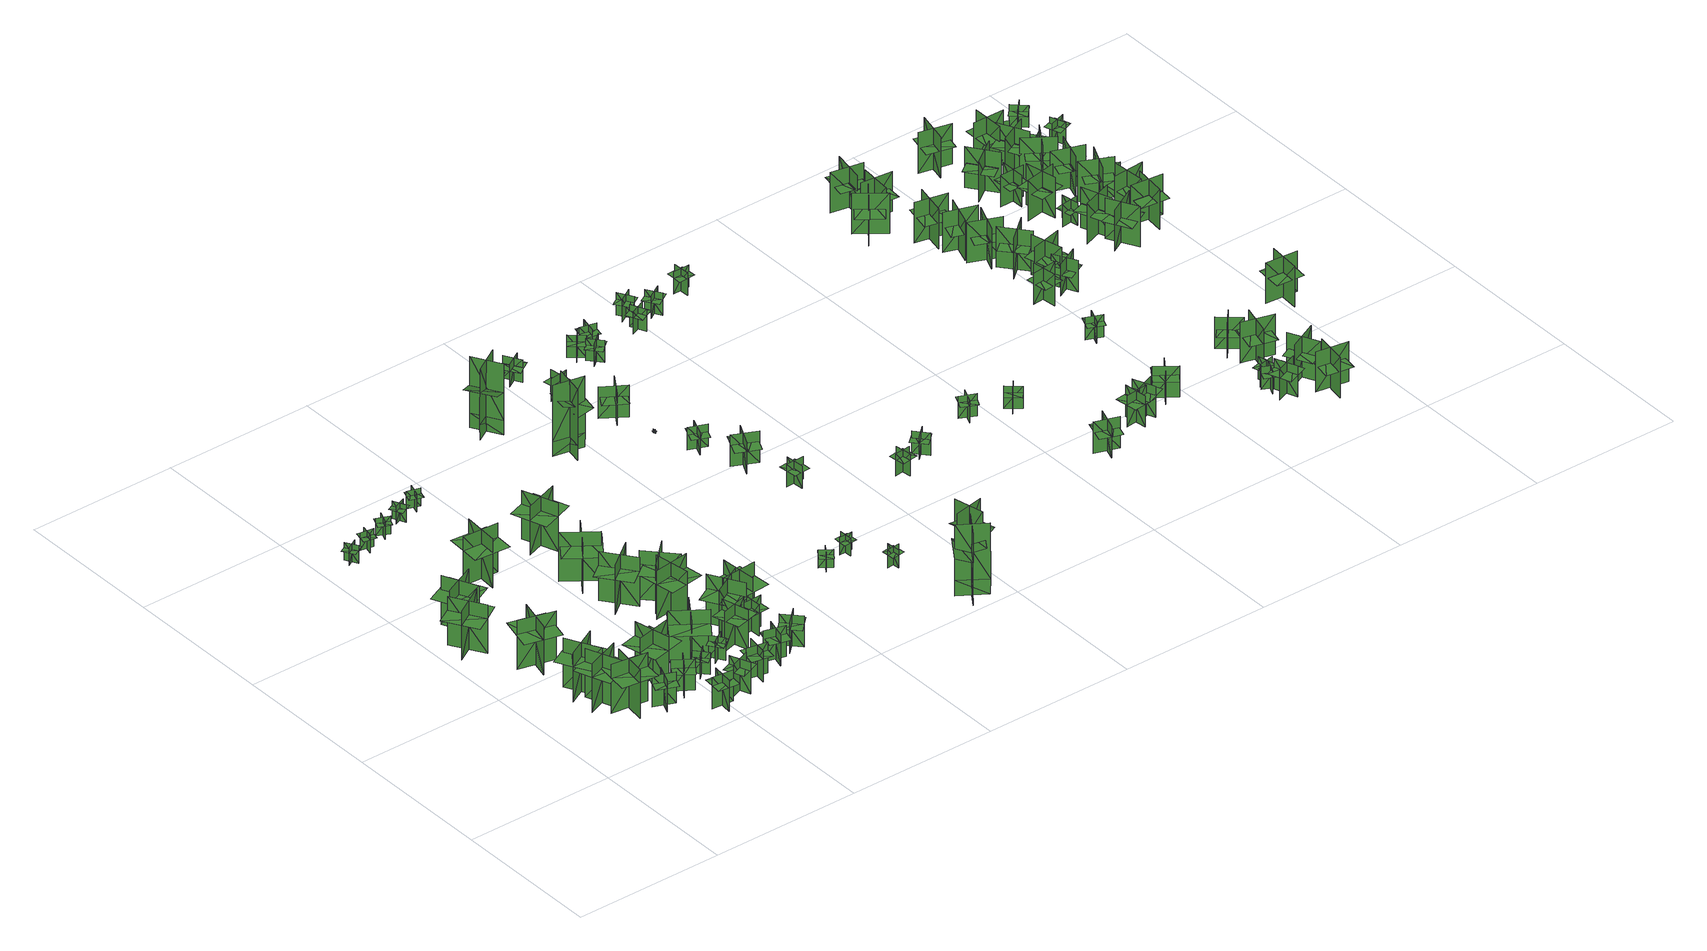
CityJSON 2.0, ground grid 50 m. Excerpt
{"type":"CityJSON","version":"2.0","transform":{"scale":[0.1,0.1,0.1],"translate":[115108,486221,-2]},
"CityObjects":{
"tree1":{"type":"SolitaryVegetationObject","geometry":[{"type":"MultiSurface","lod":"1","boundaries":[[[0,1,2]],[[0,2,3]],[[4,5,6]],[[4,6,7]],[[8,9,10]],[[8,10,11]],[[8,11,12]],[[8,12,13]]]}]},
"tree2":{"type":"SolitaryVegetationObject","geometry":[{"type":"MultiSurface","lod":"1","boundaries":[[[14,15,16]],[[14,16,17]],[[18,19,20]],[[18,20,21]],[[22,23,24]],[[22,24,25]],[[22,25,26]],[[22,26,27]]]}]},
"tree3":{"type":"SolitaryVegetationObject","geometry":[{"type":"MultiSurface","lod":"1","boundaries":[[[28,29,30]],[[28,30,31]],[[32,33,34]],[[32,34,35]],[[36,37,38]],[[36,38,39]],[[36,39,40]],[[36,40,41]]]}]},
"tree4":{"type":"SolitaryVegetationObject","geometry":[{"type":"MultiSurface","lod":"1","boundaries":[[[42,43,44]],[[42,44,45]],[[46,47,48]],[[46,48,49]],[[50,51,52]],[[50,52,53]],[[50,53,54]],[[50,54,55]]]}]},
"tree5":{"type":"SolitaryVegetationObject","geometry":[{"type":"MultiSurface","lod":"1","boundaries":[[[56,57,58]],[[56,58,59]],[[60,61,62]],[[60,62,63]],[[64,65,66]],[[64,66,67]],[[64,67,68]],[[64,68,69]]]}]},
"tree6":{"type":"SolitaryVegetationObject","geometry":[{"type":"MultiSurface","lod":"1","boundaries":[[[70,71,72]],[[70,72,73]],[[74,75,76]],[[74,76,77]],[[78,79,80]],[[78,80,81]],[[78,81,82]],[[78,82,83]]]}]},
"tree7":{"type":"SolitaryVegetationObject","geometry":[{"type":"MultiSurface","lod":"1","boundaries":[[[84,85,86]],[[84,86,87]],[[88,89,90]],[[88,90,91]],[[92,93,94]],[[92,94,95]],[[92,95,96]],[[92,96,97]]]}]},
"tree8":{"type":"SolitaryVegetationObject","geometry":[{"type":"MultiSurface","lod":"1","boundaries":[[[98,99,100]],[[98,100,101]],[[102,103,104]],[[102,104,105]],[[106,107,108]],[[106,108,109]],[[106,109,110]],[[106,110,111]]]}]},
"tree9":{"type":"SolitaryVegetationObject","geometry":[{"type":"MultiSurface","lod":"1","boundaries":[[[112,113,114]],[[112,114,115]],[[116,117,118]],[[116,118,119]],[[120,121,122]],[[120,122,123]],[[120,123,124]],[[120,124,125]]]}]},
"tree10":{"type":"SolitaryVegetationObject","geometry":[{"type":"MultiSurface","lod":"1","boundaries":[[[126,127,128]],[[126,128,129]],[[130,131,132]],[[130,132,133]],[[134,135,136]],[[134,136,137]],[[134,137,138]],[[134,138,139]]]}]},
"tree11":{"type":"SolitaryVegetationObject","geometry":[{"type":"MultiSurface","lod":"1","boundaries":[[[140,141,142]],[[140,142,143]],[[144,145,146]],[[144,146,147]],[[148,149,150]],[[148,150,151]],[[148,151,152]],[[148,152,153]]]}]},
"tree12":{"type":"SolitaryVegetationObject","geometry":[{"type":"MultiSurface","lod":"1","boundaries":[[[154,155,156]],[[154,156,157]],[[158,159,160]],[[158,160,161]],[[162,163,164]],[[162,164,165]],[[162,165,166]],[[162,166,167]]]}]},
"tree13":{"type":"SolitaryVegetationObject","geometry":[{"type":"MultiSurface","lod":"1","boundaries":[[[168,169,170]],[[168,170,171]],[[172,173,174]],[[172,174,175]],[[176,177,178]],[[176,178,179]],[[176,179,180]],[[176,180,181]]]}]},
"tree14":{"type":"SolitaryVegetationObject","geometry":[{"type":"MultiSurface","lod":"1","boundaries":[[[182,183,184]],[[182,184,185]],[[186,187,188]],[[186,188,189]],[[190,191,192]],[[190,192,193]],[[190,193,194]],[[190,194,195]]]}]},
"tree15":{"type":"SolitaryVegetationObject","geometry":[{"type":"MultiSurface","lod":"1","boundaries":[[[196,197,198]],[[196,198,199]],[[200,201,202]],[[200,202,203]],[[204,205,206]],[[204,206,207]],[[204,207,208]],[[204,208,209]]]}]},
"tree16":{"type":"SolitaryVegetationObject","geometry":[{"type":"MultiSurface","lod":"1","boundaries":[[[210,211,212]],[[210,212,213]],[[214,215,216]],[[214,216,217]],[[218,219,220]],[[218,220,221]],[[218,221,222]],[[218,222,223]]]}]},
"tree17":{"type":"SolitaryVegetationObject","geometry":[{"type":"MultiSurface","lod":"1","boundaries":[[[224,225,226]],[[224,226,227]],[[228,229,230]],[[228,230,231]],[[232,233,234]],[[232,234,235]],[[232,235,236]],[[232,236,237]]]}]},
"tree18":{"type":"SolitaryVegetationObject","geometry":[{"type":"MultiSurface","lod":"1","boundaries":[[[238,239,240]],[[238,240,241]],[[242,243,244]],[[242,244,245]],[[246,247,248]],[[246,248,249]],[[246,249,250]],[[246,250,251]]]}]},
"tree19":{"type":"SolitaryVegetationObject","geometry":[{"type":"MultiSurface","lod":"1","boundaries":[[[252,253,254]],[[252,254,255]],[[256,257,258]],[[256,258,259]],[[260,261,262]],[[260,262,263]],[[260,263,264]],[[260,264,265]]]}]},
"tree20":{"type":"SolitaryVegetationObject","geometry":[{"type":"MultiSurface","lod":"1","boundaries":[[[266,267,268]],[[266,268,269]],[[270,271,272]],[[270,272,273]],[[274,275,276]],[[274,276,277]],[[274,277,278]],[[274,278,279]]]}]},
"tree21":{"type":"SolitaryVegetationObject","geometry":[{"type":"MultiSurface","lod":"1","boundaries":[[[280,281,282]],[[280,282,283]],[[284,285,286]],[[284,286,287]],[[288,289,290]],[[288,290,291]],[[288,291,292]],[[288,292,293]]]}]},
"tree22":{"type":"SolitaryVegetationObject","geometry":[{"type":"MultiSurface","lod":"1","boundaries":[[[294,295,296]],[[294,296,297]],[[298,299,300]],[[298,300,301]],[[302,303,304]],[[302,304,305]],[[302,305,306]],[[302,306,307]]]}]},
"tree23":{"type":"SolitaryVegetationObject","geometry":[{"type":"MultiSurface","lod":"1","boundaries":[[[308,309,310]],[[308,310,311]],[[312,313,314]],[[312,314,315]],[[316,317,318]],[[316,318,319]],[[316,319,320]],[[316,320,321]]]}]},
"tree24":{"type":"SolitaryVegetationObject","geometry":[{"type":"MultiSurface","lod":"1","boundaries":[[[322,323,324]],[[322,324,325]],[[326,327,328]],[[326,328,329]],[[330,331,332]],[[330,332,333]],[[330,333,334]],[[330,334,335]]]}]},
"tree25":{"type":"SolitaryVegetationObject","geometry":[{"type":"MultiSurface","lod":"1","boundaries":[[[336,337,338]],[[336,338,339]],[[340,341,342]],[[340,342,343]],[[344,345,346]],[[344,346,347]],[[344,347,348]],[[344,348,349]]]}]},
"tree26":{"type":"SolitaryVegetationObject","geometry":[{"type":"MultiSurface","lod":"1","boundaries":[[[350,351,352]],[[350,352,353]],[[354,355,356]],[[354,356,357]],[[358,359,360]],[[358,360,361]],[[358,361,362]],[[358,362,363]]]}]},
"tree27":{"type":"SolitaryVegetationObject","geometry":[{"type":"MultiSurface","lod":"1","boundaries":[[[364,365,366]],[[364,366,367]],[[368,369,370]],[[368,370,371]],[[372,373,374]],[[372,374,375]],[[372,375,376]],[[372,376,377]]]}]},
"tree28":{"type":"SolitaryVegetationObject","geometry":[{"type":"MultiSurface","lod":"1","boundaries":[[[378,379,380]],[[378,380,381]],[[382,383,384]],[[382,384,385]],[[386,387,388]],[[386,388,389]],[[386,389,390]],[[386,390,391]]]}]},
"tree29":{"type":"SolitaryVegetationObject","geometry":[{"type":"MultiSurface","lod":"1","boundaries":[[[392,393,394]],[[392,394,395]],[[396,397,398]],[[396,398,399]],[[400,401,402]],[[400,402,403]],[[400,403,404]],[[400,404,405]]]}]},
"tree30":{"type":"SolitaryVegetationObject","geometry":[{"type":"MultiSurface","lod":"1","boundaries":[[[406,407,408]],[[406,408,409]],[[410,411,412]],[[410,412,413]],[[414,415,416]],[[414,416,417]],[[414,417,418]],[[414,418,419]]]}]},
"tree31":{"type":"SolitaryVegetationObject","geometry":[{"type":"MultiSurface","lod":"1","boundaries":[[[420,421,422]],[[420,422,423]],[[424,425,426]],[[424,426,427]],[[428,429,430]],[[428,430,431]],[[428,431,432]],[[428,432,433]]]}]},
"tree32":{"type":"SolitaryVegetationObject","geometry":[{"type":"MultiSurface","lod":"1","boundaries":[[[434,435,436]],[[434,436,437]],[[438,439,440]],[[438,440,441]],[[442,443,444]],[[442,444,445]],[[442,445,446]],[[442,446,447]]]}]},
"tree33":{"type":"SolitaryVegetationObject","geometry":[{"type":"MultiSurface","lod":"1","boundaries":[[[448,449,450]],[[448,450,451]],[[452,453,454]],[[452,454,455]],[[456,457,458]],[[456,458,459]],[[456,459,460]],[[456,460,461]]]}]},
"tree34":{"type":"SolitaryVegetationObject","geometry":[{"type":"MultiSurface","lod":"1","boundaries":[[[462,463,464]],[[462,464,465]],[[466,467,468]],[[466,468,469]],[[470,471,472]],[[470,472,473]],[[470,473,474]],[[470,474,475]]]}]},
"tree35":{"type":"SolitaryVegetationObject","geometry":[{"type":"MultiSurface","lod":"1","boundaries":[[[476,477,478]],[[476,478,479]],[[480,481,482]],[[480,482,483]],[[484,485,481]],[[484,481,480]],[[486,487,477]],[[486,477,476]],[[488,489,490]],[[488,490,491]],[[492,493,494]],[[492,494,495]]]}]},
"tree36":{"type":"SolitaryVegetationObject","geometry":[{"type":"MultiSurface","lod":"1","boundaries":[[[496,497,498]],[[496,498,499]],[[500,501,502]],[[500,502,503]],[[504,505,506]],[[504,506,507]],[[504,507,508]],[[504,508,509]]]}]},
"tree37":{"type":"SolitaryVegetationObject","geometry":[{"type":"MultiSurface","lod":"1","boundaries":[[[510,511,512]],[[510,512,513]],[[514,515,516]],[[514,516,517]],[[518,519,515]],[[518,515,514]],[[520,521,511]],[[520,511,510]],[[522,523,524]],[[522,524,525]],[[526,527,528]],[[526,528,529]]]}]},
"tree38":{"type":"SolitaryVegetationObject","geometry":[{"type":"MultiSurface","lod":"1","boundaries":[[[530,531,532]],[[530,532,533]],[[534,535,536]],[[534,536,537]],[[538,539,540]],[[538,540,541]],[[538,541,542]],[[538,542,543]]]}]},
"tree39":{"type":"SolitaryVegetationObject","geometry":[{"type":"MultiSurface","lod":"1","boundaries":[[[544,545,546]],[[544,546,547]],[[548,549,550]],[[548,550,551]],[[552,553,549]],[[552,549,548]],[[554,555,545]],[[554,545,544]],[[556,557,558]],[[556,558,559]],[[560,561,562]],[[560,562,563]]]}]},
"tree40":{"type":"SolitaryVegetationObject","geometry":[{"type":"MultiSurface","lod":"1","boundaries":[[[564,565,566]],[[564,566,567]],[[568,569,570]],[[568,570,571]],[[572,573,574]],[[572,574,575]],[[572,575,576]],[[572,576,577]]]}]},
"tree41":{"type":"SolitaryVegetationObject","geometry":[{"type":"MultiSurface","lod":"1","boundaries":[[[578,579,580]],[[578,580,581]],[[582,583,584]],[[582,584,585]],[[586,587,583]],[[586,583,582]],[[588,589,579]],[[588,579,578]],[[590,591,592]],[[590,592,593]],[[594,595,596]],[[594,596,597]]]}]},
"tree42":{"type":"SolitaryVegetationObject","geometry":[{"type":"MultiSurface","lod":"1","boundaries":[[[598,599,600]],[[598,600,601]],[[602,603,604]],[[602,604,605]],[[606,607,608]],[[606,608,609]],[[606,609,610]],[[606,610,611]]]}]},
"tree43":{"type":"SolitaryVegetationObject","geometry":[{"type":"MultiSurface","lod":"1","boundaries":[[[612,613,614]],[[612,614,615]],[[616,617,618]],[[616,618,619]],[[620,621,622]],[[620,622,623]],[[620,623,624]],[[620,624,625]]]}]},
"tree44":{"type":"SolitaryVegetationObject","geometry":[{"type":"MultiSurface","lod":"1","boundaries":[[[626,627,628]],[[626,628,629]],[[630,631,632]],[[630,632,633]],[[634,635,636]],[[634,636,637]],[[634,637,638]],[[634,638,639]]]}]},
"tree45":{"type":"SolitaryVegetationObject","geometry":[{"type":"MultiSurface","lod":"1","boundaries":[[[640,641,642]],[[640,642,643]],[[644,645,646]],[[644,646,647]],[[648,649,650]],[[648,650,651]],[[648,651,652]],[[648,652,653]]]}]},
"tree46":{"type":"SolitaryVegetationObject","geometry":[{"type":"MultiSurface","lod":"1","boundaries":[[[654,655,656]],[[654,656,657]],[[658,659,660]],[[658,660,661]],[[662,663,664]],[[662,664,665]],[[662,665,666]],[[662,666,667]]]}]},
"tree47":{"type":"SolitaryVegetationObject","geometry":[{"type":"MultiSurface","lod":"1","boundaries":[[[668,669,670]],[[668,670,671]],[[672,673,674]],[[672,674,675]],[[676,677,678]],[[676,678,679]],[[676,679,680]],[[676,680,681]]]}]},
"tree48":{"type":"SolitaryVegetationObject","geometry":[{"type":"MultiSurface","lod":"1","boundaries":[[[682,683,684]],[[682,684,685]],[[686,687,688]],[[686,688,689]],[[690,691,692]],[[690,692,693]],[[690,693,694]],[[690,694,695]]]}]},
"tree49":{"type":"SolitaryVegetationObject","geometry":[{"type":"MultiSurface","lod":"1","boundaries":[[[696,697,698]],[[696,698,699]],[[700,701,702]],[[700,702,703]],[[704,705,706]],[[704,706,707]],[[704,707,708]],[[704,708,709]]]}]},
"tree50":{"type":"SolitaryVegetationObject","geometry":[{"type":"MultiSurface","lod":"1","boundaries":[[[710,711,712]],[[710,712,713]],[[714,715,716]],[[714,716,717]],[[718,719,720]],[[718,720,721]],[[718,721,722]],[[718,722,723]]]}]},
"tree51":{"type":"SolitaryVegetationObject","geometry":[{"type":"MultiSurface","lod":"1","boundaries":[[[724,725,726]],[[724,726,727]],[[728,729,730]],[[728,730,731]],[[732,733,734]],[[732,734,735]],[[732,735,736]],[[732,736,737]]]}]},
"tree52":{"type":"SolitaryVegetationObject","geometry":[{"type":"MultiSurface","lod":"1","boundaries":[[[738,739,740]],[[738,740,741]],[[742,743,744]],[[742,744,745]],[[746,747,748]],[[746,748,749]],[[746,749,750]],[[746,750,751]]]}]},
"tree53":{"type":"SolitaryVegetationObject","geometry":[{"type":"MultiSurface","lod":"1","boundaries":[[[752,753,754]],[[752,754,755]],[[756,757,758]],[[756,758,759]],[[760,761,762]],[[760,762,763]],[[760,763,764]],[[760,764,765]]]}]},
"tree54":{"type":"SolitaryVegetationObject","geometry":[{"type":"MultiSurface","lod":"1","boundaries":[[[766,767,768]],[[766,768,769]],[[770,771,772]],[[770,772,773]],[[774,775,776]],[[774,776,777]],[[774,777,778]],[[774,778,779]]]}]},
"tree55":{"type":"SolitaryVegetationObject","geometry":[{"type":"MultiSurface","lod":"1","boundaries":[[[780,781,782]],[[780,782,783]],[[784,785,786]],[[784,786,787]],[[788,789,790]],[[788,790,791]],[[788,791,792]],[[788,792,793]]]}]},
"tree56":{"type":"SolitaryVegetationObject","geometry":[{"type":"MultiSurface","lod":"1","boundaries":[[[794,795,796]],[[794,796,797]],[[798,799,800]],[[798,800,801]],[[802,803,804]],[[802,804,805]],[[802,805,806]],[[802,806,807]]]}]},
"tree57":{"type":"SolitaryVegetationObject","geometry":[{"type":"MultiSurface","lod":"1","boundaries":[[[808,809,810]],[[808,810,811]],[[812,813,814]],[[812,814,815]],[[816,817,818]],[[816,818,819]],[[816,819,820]],[[816,820,821]]]}]},
"tree58":{"type":"SolitaryVegetationObject","geometry":[{"type":"MultiSurface","lod":"1","boundaries":[[[822,823,824]],[[822,824,825]],[[826,827,828]],[[826,828,829]],[[830,831,832]],[[830,832,833]],[[830,833,834]],[[830,834,835]]]}]},
"tree59":{"type":"SolitaryVegetationObject","geometry":[{"type":"MultiSurface","lod":"1","boundaries":[[[836,837,838]],[[836,838,839]],[[840,841,842]],[[840,842,843]],[[844,845,846]],[[844,846,847]],[[844,845,848]],[[844,848,849]]]}]},
"tree60":{"type":"SolitaryVegetationObject","geometry":[{"type":"MultiSurface","lod":"1","boundaries":[[[850,851,852]],[[850,852,853]],[[854,855,856]],[[854,856,857]],[[858,859,860]],[[858,860,861]],[[858,861,862]],[[858,862,863]]]}]},
"tree61":{"type":"SolitaryVegetationObject","geometry":[{"type":"MultiSurface","lod":"1","boundaries":[[[864,865,866]],[[864,866,867]],[[868,869,870]],[[868,870,871]],[[872,873,874]],[[872,874,875]],[[872,875,876]],[[872,876,877]]]}]},
"tree62":{"type":"SolitaryVegetationObject","geometry":[{"type":"MultiSurface","lod":"1","boundaries":[[[878,879,880]],[[878,880,881]],[[882,883,884]],[[882,884,885]],[[886,887,888]],[[886,888,889]],[[886,889,890]],[[886,890,891]]]}]},
"tree63":{"type":"SolitaryVegetationObject","geometry":[{"type":"MultiSurface","lod":"1","boundaries":[[[892,893,894]],[[892,894,895]],[[896,897,898]],[[896,898,899]],[[900,901,902]],[[900,902,903]],[[900,903,904]],[[900,904,905]]]}]},
"tree64":{"type":"SolitaryVegetationObject","geometry":[{"type":"MultiSurface","lod":"1","boundaries":[[[906,907,908]],[[906,908,909]],[[910,911,912]],[[910,912,913]],[[914,915,916]],[[914,916,917]],[[914,917,918]],[[914,918,919]]]}]},
"tree65":{"type":"SolitaryVegetationObject","geometry":[{"type":"MultiSurface","lod":"1","boundaries":[[[920,921,922]],[[920,922,923]],[[924,925,926]],[[924,926,927]],[[928,929,930]],[[928,930,931]],[[928,932,933]],[[928,933,929]]]}]},
"tree66":{"type":"SolitaryVegetationObject","geometry":[{"type":"MultiSurface","lod":"1","boundaries":[[[934,935,936]],[[934,936,937]],[[938,939,940]],[[938,940,941]],[[942,943,944]],[[942,944,945]],[[942,945,946]],[[942,946,947]]]}]},
"tree67":{"type":"SolitaryVegetationObject","geometry":[{"type":"MultiSurface","lod":"1","boundaries":[[[948,949,950]],[[948,950,951]],[[952,953,954]],[[952,954,955]],[[956,957,958]],[[956,958,959]],[[956,959,960]],[[956,960,961]]]}]},
"tree68":{"type":"SolitaryVegetationObject","geometry":[{"type":"MultiSurface","lod":"1","boundaries":[[[962,963,964]],[[962,964,965]],[[966,967,968]],[[966,968,969]],[[970,971,972]],[[970,972,973]],[[970,974,975]],[[970,975,971]]]}]},
"tree69":{"type":"SolitaryVegetationObject","geometry":[{"type":"MultiSurface","lod":"1","boundaries":[[[976,977,978]],[[976,978,979]],[[980,981,982]],[[980,982,983]],[[984,985,986]],[[984,986,987]],[[984,987,988]],[[984,988,989]]]}]},
"tree70":{"type":"SolitaryVegetationObject","geometry":[{"type":"MultiSurface","lod":"1","boundaries":[[[990,991,992]],[[990,992,993]],[[994,995,996]],[[994,996,997]],[[998,999,1000]],[[998,1000,1001]],[[998,1002,1003]],[[998,1003,999]]]}]},
"tree71":{"type":"SolitaryVegetationObject","geometry":[{"type":"MultiSurface","lod":"1","boundaries":[[[1004,1005,1006]],[[1004,1006,1007]],[[1008,1009,1010]],[[1008,1010,1011]],[[1012,1013,1014]],[[1012,1014,1015]],[[1012,1016,1017]],[[1012,1017,1013]]]}]},
"tree72":{"type":"SolitaryVegetationObject","geometry":[{"type":"MultiSurface","lod":"1","boundaries":[[[1018,1019,1020]],[[1018,1020,1021]],[[1022,1023,1024]],[[1022,1024,1025]],[[1026,1027,1028]],[[1026,1028,1029]],[[1026,1030,1031]],[[1026,1031,1027]]]}]},
"tree73":{"type":"SolitaryVegetationObject","geometry":[{"type":"MultiSurface","lod":"1","boundaries":[[[1032,1033,1034]],[[1032,1034,1035]],[[1036,1037,1038]],[[1036,1038,1039]],[[1040,1041,1042]],[[1040,1042,1043]],[[1040,1044,1045]],[[1040,1045,1041]]]}]},
"tree74":{"type":"SolitaryVegetationObject","geometry":[{"type":"MultiSurface","lod":"1","boundaries":[[[1046,1047,1048]],[[1046,1048,1049]],[[1050,1051,1052]],[[1050,1052,1053]],[[1054,1055,1056]],[[1054,1056,1057]],[[1054,1058,1059]],[[1054,1059,1055]]]}]},
"tree75":{"type":"SolitaryVegetationObject","geometry":[{"type":"MultiSurface","lod":"1","boundaries":[[[1060,1061,1062]],[[1060,1062,1063]],[[1064,1065,1066]],[[1064,1066,1067]],[[1068,1069,1070]],[[1068,1070,1071]],[[1068,1072,1073]],[[1068,1073,1069]]]}]},
"tree76":{"type":"SolitaryVegetationObject","geometry":[{"type":"MultiSurface","lod":"1","boundaries":[[[1074,1075,1076]],[[1074,1076,1077]],[[1078,1079,1080]],[[1078,1080,1081]],[[1082,1083,1084]],[[1082,1084,1085]],[[1082,1086,1087]],[[1082,1087,1083]]]}]},
"tree77":{"type":"SolitaryVegetationObject","geometry":[{"type":"MultiSurface","lod":"1","boundaries":[[[1088,1089,1090]],[[1088,1090,1091]],[[1092,1093,1094]],[[1092,1094,1095]],[[1096,1097,1098]],[[1096,1098,1099]],[[1096,1100,1101]],[[1096,1101,1097]]]}]},
"tree78":{"type":"SolitaryVegetationObject","geometry":[{"type":"MultiSurface","lod":"1","boundaries":[[[1102,1103,1104]],[[1102,1104,1105]],[[1106,1107,1108]],[[1106,1108,1109]],[[1110,1111,1112]],[[1110,1112,1113]],[[1110,1114,1115]],[[1110,1115,1111]]]}]},
"tree79":{"type":"SolitaryVegetationObject","geometry":[{"type":"MultiSurface","lod":"1","boundaries":[[[1116,1117,1118]],[[1116,1118,1119]],[[1120,1121,1122]],[[1120,1122,1123]],[[1124,1125,1126]],[[1124,1126,1127]],[[1124,1128,1129]],[[1124,1129,1125]]]}]},
"tree80":{"type":"SolitaryVegetationObject","geometry":[{"type":"MultiSurface","lod":"1","boundaries":[[[1130,1131,1132]],[[1130,1132,1133]],[[1134,1135,1136]],[[1134,1136,1137]],[[1138,1139,1140]],[[1138,1140,1141]],[[1138,1142,1143]],[[1138,1143,1139]]]}]},
"tree81":{"type":"SolitaryVegetationObject","geometry":[{"type":"MultiSurface","lod":"1","boundaries":[[[1144,1145,1146]],[[1144,1146,1147]],[[1148,1149,1150]],[[1148,1150,1151]],[[1152,1153,1154]],[[1152,1154,1155]],[[1152,1156,1157]],[[1152,1157,1153]]]}]},
"tree82":{"type":"SolitaryVegetationObject","geometry":[{"type":"MultiSurface","lod":"1","boundaries":[[[1158,1159,1160]],[[1158,1160,1161]],[[1162,1163,1164]],[[1162,1164,1165]],[[1166,1167,1168]],[[1166,1168,1169]],[[1166,1170,1171]],[[1166,1171,1167]]]}]},
"tree83":{"type":"SolitaryVegetationObject","geometry":[{"type":"MultiSurface","lod":"1","boundaries":[[[1172,1173,1174]],[[1172,1174,1175]],[[1176,1177,1178]],[[1176,1178,1179]],[[1180,1181,1182]],[[1180,1182,1183]],[[1180,1184,1185]],[[1180,1185,1181]]]}]},
"tree84":{"type":"SolitaryVegetationObject","geometry":[{"type":"MultiSurface","lod":"1","boundaries":[[[1186,1187,1188]],[[1186,1188,1189]],[[1190,1191,1192]],[[1190,1192,1193]],[[1194,1195,1196]],[[1194,1196,1197]],[[1194,1198,1199]],[[1194,1199,1195]]]}]},
"tree85":{"type":"SolitaryVegetationObject","geometry":[{"type":"MultiSurface","lod":"1","boundaries":[[[1200,1201,1202]],[[1200,1202,1203]],[[1204,1205,1206]],[[1204,1206,1207]],[[1208,1209,1210]],[[1208,1210,1211]],[[1208,1212,1213]],[[1208,1213,1209]]]}]},
"tree86":{"type":"SolitaryVegetationObject","geometry":[{"type":"MultiSurface","lod":"1","boundaries":[[[1214,1215,1216]],[[1214,1216,1217]],[[1218,1219,1220]],[[1218,1220,1221]],[[1222,1223,1224]],[[1222,1224,1225]],[[1222,1226,1227]],[[1222,1227,1223]]]}]},
"tree87":{"type":"SolitaryVegetationObject","geometry":[{"type":"MultiSurface","lod":"1","boundaries":[[[1228,1229,1230]],[[1228,1230,1231]],[[1232,1233,1234]],[[1232,1234,1235]],[[1236,1237,1238]],[[1236,1238,1239]],[[1236,1240,1241]],[[1236,1241,1237]]]}]},
"tree88":{"type":"SolitaryVegetationObject","geometry":[{"type":"MultiSurface","lod":"1","boundaries":[[[1242,1243,1244]],[[1242,1244,1245]],[[1246,1247,1248]],[[1246,1248,1249]],[[1250,1251,1252]],[[1250,1252,1253]],[[1250,1254,1255]],[[1250,1255,1251]]]}]},
"tree89":{"type":"SolitaryVegetationObject","geometry":[{"type":"MultiSurface","lod":"1","boundaries":[[[1256,1257,1258]],[[1256,1258,1259]],[[1260,1261,1262]],[[1260,1262,1263]],[[1264,1265,1266]],[[1264,1266,1267]],[[1264,1268,1269]],[[1264,1269,1265]]]}]},
"tree90":{"type":"SolitaryVegetationObject","geometry":[{"type":"MultiSurface","lod":"1","boundaries":[[[1270,1271,1272]],[[1270,1272,1273]],[[1274,1275,1276]],[[1274,1276,1277]],[[1278,1279,1280]],[[1278,1280,1281]],[[1278,1282,1283]],[[1278,1283,1279]]]}]},
"tree91":{"type":"SolitaryVegetationObject","geometry":[{"type":"MultiSurface","lod":"1","boundaries":[[[1284,1285,1286]],[[1284,1286,1287]],[[1288,1289,1290]],[[1288,1290,1291]],[[1292,1293,1294]],[[1292,1294,1295]],[[1292,1296,1297]],[[1292,1297,1293]]]}]},
"tree92":{"type":"SolitaryVegetationObject","geometry":[{"type":"MultiSurface","lod":"1","boundaries":[[[1298,1299,1300]],[[1298,1300,1301]],[[1302,1303,1304]],[[1302,1304,1305]],[[1306,1307,1308]],[[1306,1308,1309]],[[1306,1310,1311]],[[1306,1311,1307]]]}]},
"tree93":{"type":"SolitaryVegetationObject","geometry":[{"type":"MultiSurface","lod":"1","boundaries":[[[1312,1313,1314]],[[1312,1314,1315]],[[1316,1317,1318]],[[1316,1318,1319]],[[1320,1321,1322]],[[1320,1322,1323]],[[1320,1324,1325]],[[1320,1325,1321]]]}]},
"tree94":{"type":"SolitaryVegetationObject","geometry":[{"type":"MultiSurface","lod":"1","boundaries":[[[1326,1327,1328]],[[1326,1328,1329]],[[1330,1331,1332]],[[1330,1332,1333]],[[1334,1335,1336]],[[1334,1336,1337]],[[1334,1338,1339]],[[1334,1339,1335]]]}]},
"tree95":{"type":"SolitaryVegetationObject","geometry":[{"type":"MultiSurface","lod":"1","boundaries":[[[1340,1341,1342]],[[1340,1342,1343]],[[1344,1345,1346]],[[1344,1346,1347]],[[1348,1349,1350]],[[1348,1350,1351]],[[1348,1352,1353]],[[1348,1353,1349]]]}]},
"tree96":{"type":"SolitaryVegetationObject","geometry":[{"type":"MultiSurface","lod":"1","boundaries":[[[1354,1355,1356]],[[1354,1356,1357]],[[1358,1359,1360]],[[1358,1360,1361]],[[1362,1363,1364]],[[1362,1364,1365]],[[1362,1366,1367]],[[1362,1367,1363]]]}]},
"tree97":{"type":"SolitaryVegetationObject","geometry":[{"type":"MultiSurface","lod":"1","boundaries":[[[1368,1369,1370]],[[1368,1370,1371]],[[1372,1373,1374]],[[1372,1374,1375]],[[1376,1377,1378]],[[1376,1378,1379]],[[1376,1379,1380]],[[1376,1380,1381]]]}]},
"tree98":{"type":"SolitaryVegetationObject","geometry":[{"type":"MultiSurface","lod":"1","boundaries":[[[1382,1383,1384]],[[1382,1384,1385]],[[1386,1387,1388]],[[1386,1388,1389]],[[1390,1391,1392]],[[1390,1392,1393]],[[1390,1393,1394]],[[1390,1394,1395]]]}]},
"tree99":{"type":"SolitaryVegetationObject","geometry":[{"type":"MultiSurface","lod":"1","boundaries":[[[1396,1397,1398]],[[1396,1398,1399]],[[1400,1401,1402]],[[1400,1402,1403]],[[1404,1405,1406]],[[1404,1406,1407]],[[1404,1407,1408]],[[1404,1408,1409]]]}]},
"tree100":{"type":"SolitaryVegetationObject","geometry":[{"type":"MultiSurface","lod":"1","boundaries":[[[1410,1411,1412]],[[1410,1412,1413]],[[1414,1415,1416]],[[1414,1416,1417]],[[1418,1419,1420]],[[1418,1420,1421]],[[1418,1421,1422]],[[1418,1422,1423]]]}]},
"tree101":{"type":"SolitaryVegetationObject","geometry":[{"type":"MultiSurface","lod":"1","boundaries":[[[1424,1425,1426]],[[1424,1426,1427]],[[1428,1429,1430]],[[1428,1430,1431]],[[1432,1433,1434]],[[1432,1434,1435]],[[1432,1435,1436]],[[1432,1436,1437]]]}]},
"tree102":{"type":"SolitaryVegetationObject","geometry":[{"type":"MultiSurface","lod":"1","boundaries":[[[1438,1439,1440]],[[1438,1440,1441]],[[1442,1443,1444]],[[1442,1444,1445]],[[1446,1447,1448]],[[1446,1448,1449]],[[1446,1449,1450]],[[1446,1450,1451]]]}]}
},
"vertices":[
[41,718,13],[145,780,13],[145,780,182],[41,718,182],[119,698,13],[57,802,13],[57,802,182],[119,698,182],[119,698,135],[171,729,135],[109,833,135],[57,802,135],[5,771,135],[67,667,135],
[205,358,8],[248,244,8],[248,244,177],[205,358,177],[171,285,8],[285,328,8],[285,328,177],[171,285,177],[171,285,130],[192,228,130],[306,270,130],[285,328,130],[264,385,130],[150,342,130],
[186,436,9],[242,328,9],[242,328,179],[186,436,179],[161,359,9],[269,415,9],[269,415,179],[161,359,179],[161,359,131],[189,305,131],[297,361,131],[269,415,131],[241,469,131],[133,413,131],
[275,293,10],[258,173,10],[258,173,179],[275,293,179],[210,245,10],[330,228,10],[330,228,179],[210,245,179],[210,245,132],[201,185,132],[322,168,132],[330,228,132],[339,288,132],[218,305,132],
[138,585,11],[255,554,11],[255,554,180],[138,585,180],[178,515,11],[209,633,11],[209,633,180],[178,515,180],[178,515,133],[237,500,133],[268,617,133],[209,633,133],[150,648,133],[119,531,133],
[108,897,12],[160,787,12],[160,787,182],[108,897,182],[80,821,12],[190,873,12],[190,873,182],[80,821,182],[80,821,134],[106,766,134],[216,818,134],[190,873,134],[164,928,134],[54,876,134],
[335,145,14],[363,211,14],[363,211,122],[335,145,122],[383,165,14],[317,193,14],[317,193,122],[383,165,122],[383,165,94],[397,197,94],[330,225,94],[317,193,94],[304,161,94],[370,133,94],
[86,1290,14],[125,1312,14],[125,1312,75],[86,1290,75],[115,1282,14],[93,1321,14],[93,1321,75],[115,1282,75],[115,1282,58],[134,1293,58],[112,1332,58],[93,1321,58],[73,1309,58],[96,1271,58],
[412,227,9],[471,187,9],[471,187,117],[412,227,117],[422,176,9],[462,235,9],[462,235,117],[422,176,117],[422,176,89],[450,157,89],[491,216,89],[462,235,89],[434,255,89],[393,195,89],
[356,295,11],[475,322,11],[475,322,180],[356,295,180],[424,251,11],[398,370,11],[398,370,180],[424,251,180],[424,251,132],[484,265,132],[458,383,132],[398,370,132],[339,357,132],[365,238,132],
[479,42,10],[487,114,10],[487,114,118],[479,42,118],[520,75,10],[449,83,10],[449,83,118],[520,75,118],[520,75,90],[524,109,90],[453,118,90],[449,83,90],[445,49,90],[516,41,90],
[475,403,14],[443,372,14],[443,372,76],[475,403,76],[445,404,14],[476,372,14],[476,372,76],[445,404,76],[445,404,59],[429,388,59],[460,356,59],[476,372,59],[492,387,59],[461,419,59],
[183,1345,14],[174,1302,14],[174,1302,76],[183,1345,76],[158,1329,14],[202,1321,14],[202,1321,76],[158,1329,76],[158,1329,58],[154,1308,58],[197,1299,58],[202,1321,58],[206,1342,58],[163,1351,58],
[551,253,14],[513,218,14],[513,218,92],[551,253,92],[513,254,14],[548,216,14],[548,216,92],[513,254,92],[513,254,71],[495,238,71],[529,200,71],[548,216,71],[566,233,71],[532,271,71],
[583,73,9],[557,140,9],[557,140,118],[583,73,118],[604,121,9],[537,95,9],[537,95,118],[604,121,118],[604,121,89],[591,153,89],[525,127,89],[537,95,89],[550,63,89],[617,89,89],
[338,947,13],[346,1068,13],[346,1068,183],[338,947,183],[399,1000,13],[278,1008,13],[278,1008,183],[399,1000,183],[399,1000,135],[404,1060,135],[282,1069,135],[278,1008,135],[274,948,135],[395,939,135],
[523,269,11],[593,369,11],[593,369,180],[523,269,180],[603,283,11],[503,353,11],[503,353,180],[603,283,180],[603,283,133],[638,333,133],[538,403,133],[503,353,133],[468,303,133],[568,233,133],
[556,392,19],[512,394,19],[512,394,81],[556,392,81],[536,414,19],[534,370,19],[534,370,81],[536,414,81],[536,414,63],[514,415,63],[512,371,63],[534,370,63],[556,369,63],[558,413,63],
[266,1369,14],[249,1329,14],[249,1329,76],[266,1369,76],[239,1358,14],[279,1341,14],[279,1341,76],[239,1358,76],[239,1358,59],[230,1338,59],[271,1321,59],[279,1341,59],[288,1361,59],[247,1379,59],
[634,275,18],[591,247,18],[591,247,95],[634,275,95],[597,283,18],[625,240,18],[625,240,95],[597,283,95],[597,283,75],[576,269,75],[605,226,75],[625,240,75],[646,254,75],[618,296,75],
[659,169,9],[647,98,9],[647,98,117],[659,169,117],[617,138,9],[687,126,9],[687,126,117],[617,138,117],[617,138,89],[611,104,89],[681,92,89],[687,126,89],[693,160,89],[623,172,89],
[321,1368,15],[361,1386,15],[361,1386,76],[321,1368,76],[349,1357,15],[330,1398,15],[330,1398,76],[349,1357,76],[349,1357,59],[369,1367,59],[350,1407,59],[330,1398,59],[310,1388,59],[329,1348,59],
[527,624,13],[624,697,13],[624,697,182],[527,624,182],[607,612,13],[534,709,13],[534,709,182],[607,612,182],[607,612,135],[656,648,135],[583,746,135],[534,709,135],[485,673,135],[558,575,135],
[654,281,12],[743,306,12],[743,306,151],[654,281,151],[713,248,12],[689,337,12],[689,337,151],[713,248,151],[713,248,115],[756,260,115],[732,349,115],[689,337,115],[646,326,115],[670,237,115],
[707,171,14],[776,152,14],[776,152,122],[707,171,122],[733,125,14],[752,194,14],[752,194,122],[733,125,122],[733,125,94],[766,116,94],[785,185,94],[752,194,94],[719,204,94],[700,134,94],
[604,783,13],[505,854,13],[505,854,183],[604,783,183],[591,863,13],[521,764,13],[521,764,183],[591,863,183],[591,863,135],[542,899,135],[471,800,135],[521,764,135],[570,729,135],[641,828,135],
[654,594,12],[670,473,12],[670,473,181],[654,594,181],[604,530,12],[725,546,12],[725,546,181],[604,530,181],[604,530,134],[613,469,134],[733,486,134],[725,546,134],[717,606,134],[596,590,134],
[432,1395,16],[390,1408,16],[390,1408,78],[432,1395,78],[419,1421,16],[405,1379,16],[405,1379,78],[419,1421,78],[419,1421,60],[398,1428,60],[384,1386,60],[405,1379,60],[427,1372,60],[440,1415,60],
[765,323,11],[705,429,11],[705,429,181],[765,323,181],[787,401,11],[681,341,11],[681,341,181],[787,401,181],[787,401,133],[757,454,133],[651,394,133],[681,341,133],[711,288,133],[817,348,133],
[709,639,13],[621,555,13],[621,555,182],[709,639,182],[628,641,13],[712,553,13],[712,553,182],[628,641,182],[628,641,135],[584,599,135],[668,511,135],[712,553,135],[756,595,135],[672,683,135],
[778,353,13],[780,281,13],[780,281,122],[778,353,122],[743,315,13],[814,317,13],[814,317,122],[743,315,122],[743,315,93],[744,280,93],[815,282,93],[814,317,93],[813,351,93],[741,349,93],
[796,162,10],[848,211,10],[848,211,118],[796,162,118],[848,161,10],[799,213,10],[799,213,118],[848,161,118],[848,161,90],[873,185,90],[823,237,90],[799,213,90],[774,189,90],[823,137,90],
[525,1010,12],[640,1050,12],[640,1050,181],[525,1010,181],[598,974,12],[557,1089,12],[557,1089,181],[598,974,181],[598,974,134],[655,995,134],[615,1109,134],[557,1089,134],[500,1069,134],[540,954,134],
[796,331,12],[788,453,12],[788,453,181],[796,331,181],[850,392,12],[728,384,12],[728,384,181],[850,392,181],[850,392,134],[846,452,134],[724,445,134],[728,384,134],[732,323,134],[854,331,134],
[838,1522,70],[785,1611,70],[786,1612,265],[839,1523,265],[858,1598,71],[768,1545,71],[769,1544,265],[858,1597,265],[858,1597,19],[769,1544,19],[839,1523,19],[786,1612,19],[839,1523,166],[786,1612,166],[740,1585,184],[793,1496,184],[793,1600,196],[833,1533,196],[867,1553,207],[827,1620,207],
[1155,449,14],[1130,413,14],[1130,413,76],[1155,449,76],[1126,444,14],[1162,418,14],[1162,418,76],[1126,444,76],[1126,444,59],[1114,426,59],[1149,400,59],[1162,418,59],[1175,436,59],[1139,462,59],
[945,1393,69],[925,1292,69],[924,1292,264],[944,1394,264],[880,1350,70],[982,1330,70],[982,1331,264],[880,1351,264],[880,1351,18],[982,1331,18],[944,1394,18],[924,1292,18],[944,1394,164],[924,1292,164],[976,1282,183],[996,1383,183],[927,1306,195],[941,1382,195],[903,1390,206],[889,1313,206],
[1234,475,15],[1235,431,15],[1235,431,76],[1234,475,76],[1213,454,15],[1257,455,15],[1257,455,76],[1213,454,76],[1213,454,59],[1214,432,59],[1258,433,59],[1257,455,59],[1257,477,59],[1213,476,59],
[1349,16,69],[1407,102,69],[1408,101,263],[1350,15,263],[1426,30,69],[1340,88,69],[1339,87,263],[1425,30,263],[1425,30,17],[1339,87,17],[1350,15,17],[1408,101,17],[1350,15,164],[1407,101,164],[1364,130,182],[1306,44,182],[1400,89,194],[1357,24,194],[1389,3,205],[1432,67,205],
[1309,305,10],[1305,349,10],[1305,349,72],[1309,305,72],[1328,328,10],[1284,323,10],[1284,323,72],[1328,328,72],[1328,328,55],[1326,350,55],[1282,345,55],[1284,323,55],[1286,301,55],[1330,306,55],
[1424,190,66],[1445,89,66],[1444,89,261],[1422,190,261],[1381,125,67],[1482,147,67],[1482,147,261],[1381,126,261],[1381,126,15],[1482,147,15],[1422,190,15],[1444,89,15],[1423,190,161],[1444,89,161],[1496,100,180],[1474,201,180],[1441,103,192],[1425,179,192],[1386,170,203],[1403,94,203],
[1019,1754,14],[1051,1701,14],[1051,1701,92],[1019,1754,92],[1007,1706,14],[1061,1738,14],[1061,1738,92],[1007,1706,92],[1017,1749,67],[993,1733,67],[1026,1680,67],[1051,1696,67],[1075,1711,67],[1042,1764,67],
[1082,1613,15],[1092,1551,15],[1092,1551,93],[1082,1613,93],[1053,1573,15],[1115,1582,15],[1115,1582,93],[1053,1573,93],[1079,1608,68],[1050,1603,68],[1061,1541,68],[1089,1546,68],[1118,1551,68],[1107,1613,68],
[1176,1439,13],[1127,1365,13],[1127,1365,123],[1176,1439,123],[1107,1425,13],[1181,1376,13],[1181,1376,123],[1107,1425,123],[1167,1438,87],[1133,1459,87],[1086,1385,87],[1120,1363,87],[1155,1341,87],[1202,1416,87],
[1183,1264,17],[1192,1264,17],[1192,1275,17],[1183,1275,17],[1188,1264,22],[1188,1264,13],[1188,1275,13],[1188,1275,22],[1184,1271,18],[1184,1271,21],[1192,1271,21],[1192,1271,17],[1192,1271,14],[1184,1271,14],
[1216,1097,15],[1240,1155,15],[1240,1155,93],[1216,1097,93],[1262,1116,15],[1204,1140,15],[1204,1140,93],[1262,1116,93],[1221,1099,68],[1248,1088,68],[1272,1146,68],[1245,1157,68],[1218,1168,68],[1194,1110,68],
[1262,940,14],[1300,1019,14],[1300,1019,123],[1262,940,123],[1328,963,14],[1249,1001,14],[1249,1001,123],[1328,963,123],[1270,942,88],[1307,925,88],[1344,1005,88],[1307,1022,88],[1270,1039,88],[1233,959,88],
[1338,783,15],[1335,846,15],[1335,846,93],[1338,783,93],[1372,820,15],[1309,817,15],[1309,817,93],[1372,820,93],[1343,787,68],[1372,789,68],[1367,852,68],[1338,850,68],[1309,848,68],[1314,785,68],
[1231,1679,17],[1267,1721,17],[1267,1721,94],[1231,1679,94],[1268,1682,17],[1225,1718,17],[1225,1718,94],[1268,1682,94],[1268,1682,73],[1286,1703,73],[1243,1739,73],[1225,1718,73],[1208,1697,73],[1250,1661,73],
[1258,1632,17],[1300,1668,17],[1300,1668,94],[1258,1632,94],[1294,1629,17],[1258,1671,17],[1258,1671,94],[1294,1629,94],[1294,1629,72],[1315,1647,72],[1279,1689,72],[1258,1671,72],[1237,1653,72],[1273,1611,72],
[1640,670,17],[1585,663,17],[1585,663,93],[1640,670,93],[1610,693,17],[1618,638,17],[1618,638,93],[1610,693,93],[1610,693,72],[1583,689,72],[1591,634,72],[1618,638,72],[1646,642,72],[1638,697,72],
[1301,1695,16],[1313,1749,16],[1313,1749,93],[1301,1695,93],[1332,1714,16],[1278,1726,16],[1278,1726,93],[1332,1714,93],[1332,1714,71],[1338,1741,71],[1284,1753,71],[1278,1726,71],[1272,1699,71],[1326,1687,71],
[1691,723,18],[1728,681,18],[1728,681,95],[1691,723,95],[1689,686,18],[1730,722,18],[1730,722,95],[1689,686,95],[1689,686,73],[1707,665,73],[1748,701,73],[1730,722,73],[1712,743,73],[1670,707,73],
[1496,1712,18],[1445,1689,18],[1445,1689,95],[1496,1712,95],[1461,1725,18],[1484,1675,18],[1484,1675,95],[1461,1725,95],[1461,1725,74],[1436,1714,74],[1459,1663,74],[1484,1675,74],[1509,1686,74],[1486,1737,74],
[1499,1751,16],[1470,1798,16],[1470,1798,93],[1499,1751,93],[1508,1787,16],[1461,1758,16],[1461,1758,93],[1508,1787,93],[1508,1787,72],[1493,1810,72],[1446,1781,72],[1461,1758,72],[1475,1734,72],[1522,1763,72],
[1533,1717,20],[1580,1746,20],[1580,1746,97],[1533,1717,97],[1569,1708,20],[1540,1755,20],[1540,1755,97],[1569,1708,97],[1569,1708,75],[1593,1723,75],[1563,1770,75],[1540,1755,75],[1517,1741,75],[1546,1694,75],
[1940,790,17],[1917,740,17],[1917,740,94],[1940,790,94],[1906,778,17],[1956,755,17],[1956,755,94],[1906,778,94],[1906,778,73],[1894,753,73],[1944,729,73],[1956,755,73],[1968,780,73],[1917,803,73],
[1688,1802,17],[1690,1746,17],[1690,1746,94],[1688,1802,94],[1663,1775,17],[1718,1776,17],[1718,1776,94],[1663,1775,94],[1663,1775,73],[1663,1747,73],[1719,1749,73],[1718,1776,73],[1717,1804,73],[1662,1802,73],
[2124,348,17],[2150,425,17],[2150,425,127],[2124,348,127],[2174,372,17],[2096,399,17],[2096,399,127],[2174,372,127],[2126,347,90],[2153,424,90],[2114,438,90],[2087,360,90],[2184,414,90],[2158,336,90],
[2077,741,16],[2042,699,16],[2042,699,93],[2077,741,93],[2040,738,16],[2083,703,16],[2083,703,93],[2040,738,93],[2040,738,72],[2023,717,72],[2065,682,72],[2083,703,72],[2100,724,72],[2058,759,72],
[2259,447,13],[2336,457,13],[2336,457,121],[2259,447,121],[2300,415,13],[2290,492,13],[2290,492,121],[2300,415,121],[2300,415,91],[2338,420,91],[2328,497,91],[2290,492,91],[2251,487,91],[2261,410,91],
[2352,432,14],[2323,504,14],[2323,504,122],[2352,432,122],[2372,480,14],[2301,450,14],[2301,450,122],[2372,480,122],[2372,480,92],[2358,516,92],[2286,486,92],[2301,450,92],[2316,414,92],[2387,444,92],
[2406,515,15],[2469,470,15],[2469,470,123],[2406,515,123],[2414,464,15],[2459,527,15],[2459,527,123],[2414,464,123],[2414,464,93],[2446,441,93],[2491,504,93],[2459,527,93],[2427,549,93],[2383,486,93],
[2441,865,13],[2492,844,13],[2492,844,90],[2441,865,90],[2455,831,13],[2476,882,13],[2476,882,90],[2455,831,90],[2455,831,69],[2481,821,69],[2502,872,69],[2476,882,69],[2451,893,69],[2430,842,69],
[2317,1704,16],[2251,1618,16],[2251,1618,157],[2317,1704,157],[2250,1695,16],[2250,1695,157],[2336,1629,157],[2336,1629,16],[2316,1696,103],[2259,1621,103],[2294,1594,103],[2351,1669,103],[2280,1724,103],[2223,1649,103],
[2705,360,20],[2682,310,20],[2682,310,97],[2705,360,97],[2671,348,20],[2721,325,20],[2721,325,97],[2671,348,97],[2671,348,75],[2659,322,75],[2710,300,75],[2721,325,75],[2732,350,75],[2682,373,75],
[2730,255,19],[2701,327,19],[2701,327,126],[2730,255,126],[2751,303,19],[2679,274,19],[2679,274,126],[2751,303,126],[2751,303,96],[2737,339,96],[2664,310,96],[2679,274,96],[2693,238,96],[2765,267,96],
[2467,1133,16],[2476,1049,16],[2476,1049,125],[2467,1133,125],[2434,1092,16],[2434,1092,125],[2518,1101,125],[2518,1101,16],[2471,1128,83],[2478,1055,83],[2513,1059,83],[2505,1132,83],[2436,1124,83],[2443,1051,83],
[2715,346,15],[2702,400,15],[2702,400,92],[2715,346,92],[2734,377,15],[2680,365,15],[2680,365,92],[2734,377,92],[2734,377,70],[2728,404,70],[2674,392,70],[2680,365,70],[2687,338,70],[2740,350,70],
[2321,1759,15],[2341,1866,15],[2341,1866,155],[2321,1759,155],[2376,1798,15],[2376,1798,155],[2270,1818,155],[2270,1818,15],[2318,1767,101],[2335,1860,101],[2292,1868,101],[2274,1775,101],[2362,1758,101],[2380,1851,101],
[2356,1766,15],[2346,1658,15],[2346,1658,155],[2356,1766,155],[2304,1722,15],[2304,1722,155],[2412,1712,155],[2412,1712,15],[2360,1758,101],[2351,1664,101],[2395,1660,101],[2404,1754,101],[2314,1762,101],[2306,1668,101],
[2421,1588,14],[2398,1483,14],[2398,1483,154],[2421,1588,154],[2364,1551,14],[2364,1551,154],[2470,1528,154],[2470,1528,14],[2424,1581,100],[2404,1488,100],[2447,1479,100],[2467,1572,100],[2379,1590,100],[2359,1498,100],
[2458,1493,13],[2422,1391,13],[2422,1391,153],[2458,1493,153],[2397,1463,13],[2397,1463,153],[2499,1428,153],[2499,1428,13],[2460,1485,99],[2429,1396,99],[2470,1382,99],[2501,1471,99],[2417,1500,99],[2386,1411,99],
[2456,1312,13],[2497,1413,13],[2497,1413,153],[2456,1312,153],[2519,1339,13],[2519,1339,153],[2419,1380,153],[2419,1380,13],[2455,1320,99],[2491,1408,99],[2450,1425,99],[2414,1337,99],[2497,1303,99],[2533,1391,99],
[2526,1218,13],[2551,1112,13],[2551,1112,153],[2526,1218,153],[2491,1160,13],[2491,1160,153],[2596,1185,153],[2596,1185,13],[2531,1212,99],[2553,1120,99],[2596,1130,99],[2574,1222,99],[2487,1201,99],[2509,1110,99],
[2524,1082,13],[2600,1120,13],[2600,1120,122],[2524,1082,122],[2575,1066,13],[2575,1066,122],[2537,1141,122],[2537,1141,13],[2528,1087,80],[2593,1121,80],[2578,1151,80],[2512,1118,80],[2544,1056,80],[2609,1089,80],
[2472,1232,14],[2555,1302,14],[2555,1302,154],[2472,1232,154],[2539,1227,14],[2539,1227,154],[2470,1310,154],[2470,1310,14],[2474,1240,100],[2547,1301,100],[2518,1334,100],[2446,1274,100],[2504,1205,100],[2576,1266,100],
[2753,602,15],[2698,538,15],[2698,538,124],[2753,602,124],[2700,597,15],[2700,597,124],[2764,543,124],[2764,543,15],[2752,595,82],[2704,540,82],[2730,517,82],[2778,573,82],[2725,618,82],[2677,562,82],
[2771,530,14],[2743,426,14],[2743,426,155],[2771,530,155],[2713,496,14],[2713,496,155],[2817,468,155],[2817,468,14],[2773,523,101],[2749,431,101],[2792,420,101],[2816,511,101],[2729,534,101],[2705,443,101],
[2785,374,14],[2832,277,14],[2832,277,155],[2785,374,155],[2763,310,14],[2763,310,155],[2861,357,155],[2861,357,14],[2792,370,101],[2833,285,101],[2873,304,101],[2832,389,101],[2751,350,101],[2792,265,101],
[2844,287,14],[2826,180,14],[2826,180,154],[2844,287,154],[2789,247,14],[2789,247,154],[2896,229,154],[2896,229,14],[2847,279,100],[2831,186,100],[2875,179,100],[2890,272,100],[2802,287,100],[2786,194,100],
[2713,1591,15],[2650,1679,15],[2650,1679,156],[2713,1591,156],[2723,1658,15],[2723,1658,156],[2635,1595,156],[2635,1595,15],[2705,1594,102],[2650,1671,102],[2614,1645,102],[2670,1568,102],[2742,1621,102],[2687,1697,102],
[2715,1499,16],[2715,1583,16],[2715,1583,125],[2715,1499,125],[2752,1537,16],[2752,1537,125],[2668,1536,125],[2668,1536,16],[2712,1504,83],[2711,1578,83],[2677,1578,83],[2678,1504,83],[2747,1505,83],[2747,1578,83],
[2755,1396,15],[2734,1502,15],[2734,1502,156],[2755,1396,156],[2792,1452,15],[2792,1452,156],[2686,1432,156],[2686,1432,15],[2749,1402,102],[2731,1494,102],[2688,1486,102],[2706,1393,102],[2794,1410,102],[2776,1503,102],
[2819,1212,15],[2783,1314,15],[2783,1314,155],[2819,1212,155],[2848,1274,15],[2848,1274,155],[2746,1237,155],[2746,1237,15],[2813,1217,101],[2781,1306,101],[2740,1292,101],[2771,1203,101],[2856,1233,101],[2824,1322,101],
[2780,1324,17],[2770,1383,17],[2770,1383,95],[2780,1324,95],[2801,1354,17],[2801,1354,95],[2742,1345,95],[2742,1345,17],[2777,1327,65],[2768,1379,65],[2744,1375,65],[2752,1323,65],[2802,1331,65],[2793,1383,65],
[2591,1818,14],[2696,1793,14],[2696,1793,155],[2591,1818,155],[2627,1760,14],[2627,1760,155],[2652,1866,155],[2652,1866,14],[2599,1821,101],[2691,1799,101],[2701,1841,101],[2609,1863,101],[2588,1776,101],[2680,1754,101],
[2804,1228,14],[2856,1132,14],[2856,1132,154],[2804,1228,154],[2785,1162,14],[2785,1162,154],[2881,1214,154],[2881,1214,14],[2811,1224,100],[2856,1140,100],[2895,1161,100],[2850,1244,100],[2771,1202,100],[2816,1119,100],
[3063,674,15],[2955,683,15],[2955,683,156],[3063,674,156],[3018,726,15],[3018,726,156],[3010,618,156],[3010,618,15],[3055,671,102],[2961,678,102],[2958,634,102],[3052,627,102],[3059,716,102],[2965,723,102],
[2843,1622,16],[2795,1719,16],[2795,1719,156],[2843,1622,156],[2864,1686,16],[2864,1686,156],[2767,1638,156],[2767,1638,16],[2836,1626,102],[2794,1711,102],[2755,1691,102],[2796,1606,102],[2877,1646,102],[2835,1731,102],
[3008,1219,14],[2901,1232,14],[2901,1232,154],[3008,1219,154],[2966,1272,14],[2966,1272,154],[2953,1165,154],[2953,1165,14],[3001,1216,100],[2907,1227,100],[2902,1183,100],[2996,1172,100],[3006,1261,100],[2913,1272,100],
[2792,1804,15],[2792,1696,15],[2792,1696,155],[2792,1804,155],[2745,1756,15],[2745,1756,155],[2853,1756,155],[2853,1756,15],[2796,1798,101],[2796,1703,101],[2840,1703,101],[2840,1798,101],[2751,1798,101],[2751,1703,101],
[2824,1539,17],[2884,1629,17],[2884,1629,157],[2824,1539,157],[2890,1552,17],[2890,1552,157],[2800,1613,157],[2800,1613,17],[2824,1547,103],[2877,1625,103],[2840,1650,103],[2787,1571,103],[2862,1521,103],[2914,1600,103],
[2866,1440,17],[2901,1542,17],[2901,1542,157],[2866,1440,157],[2927,1470,17],[2927,1470,157],[2824,1505,157],[2824,1505,17],[2864,1447,103],[2895,1537,103],[2854,1551,103],[2822,1462,103],[2907,1433,103],[2938,1522,103],
[2890,1348,17],[2936,1446,17],[2936,1446,157],[2890,1348,157],[2953,1371,17],[2953,1371,157],[2855,1417,157],[2855,1417,17],[2889,1356,103],[2929,1441,103],[2889,1460,103],[2849,1375,103],[2930,1336,103],[2970,1422,103],
[2935,1346,15],[2943,1238,15],[2943,1238,155],[2935,1346,155],[2891,1294,15],[2891,1294,155],[2999,1302,155],[2999,1302,15],[2939,1339,101],[2947,1245,101],[2991,1249,101],[2983,1343,101],[2894,1336,101],[2901,1242,101],
[2888,1773,18],[2837,1795,18],[2837,1795,94],[2888,1773,94],[2875,1807,18],[2852,1757,18],[2852,1757,94],[2875,1807,94],[2875,1807,73],[2850,1819,73],[2827,1768,73],[2852,1757,73],[2878,1746,73],[2900,1796,73],
[2883,1650,18],[2928,1682,18],[2928,1682,95],[2883,1650,95],[2919,1644,18],[2887,1689,18],[2887,1689,95],[2919,1644,95],[2919,1644,74],[2942,1660,74],[2910,1705,74],[2887,1689,74],[2865,1673,74],[2897,1628,74],
[2940,1521,18],[2942,1576,18],[2942,1576,95],[2940,1521,95],[2967,1546,18],[2912,1548,18],[2912,1548,95],[2967,1546,95],[2967,1546,73],[2968,1573,73],[2913,1575,73],[2912,1548,73],[2911,1520,73],[2966,1518,73],
[2958,1441,17],[3005,1410,17],[3005,1410,94],[2958,1441,94],[2966,1404,17],[2996,1451,17],[2996,1451,94],[2966,1404,94],[2966,1404,72],[2989,1389,72],[3019,1436,72],[2996,1451,72],[2973,1466,72],[2942,1420,72],
[2975,1836,17],[2937,1795,17],[2937,1795,94],[2975,1836,94],[2938,1835,17],[2979,1797,17],[2979,1797,94],[2938,1835,94],[2938,1835,73],[2919,1815,73],[2960,1777,73],[2979,1797,73],[2998,1817,73],[2957,1855,73],
[2990,1715,17],[3008,1663,17],[3008,1663,94],[2990,1715,94],[2974,1682,17],[3026,1700,17],[3026,1700,94],[2974,1682,94],[2974,1682,73],[2983,1656,73],[3035,1674,73],[3026,1700,73],[3017,1726,73],[2965,1708,73]
]}
